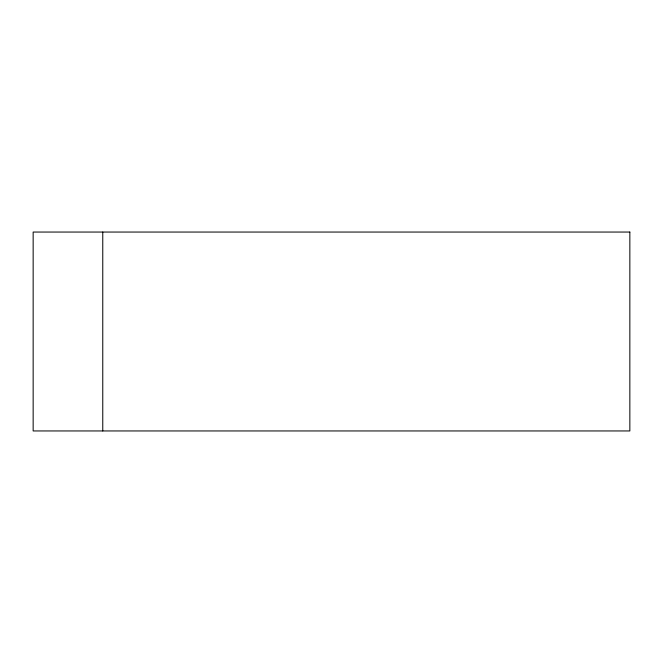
<?xml version="1.0" encoding="UTF-8"?>
<svg xmlns="http://www.w3.org/2000/svg" width="663" height="663" viewBox="0 0 663 663"><rect width="100%" height="100%" fill="white"/><g stroke="black" fill="none" stroke-linecap="round" stroke-linejoin="round"><path stroke-width="0.99" d="M102.765 232.05L102.765 430.95M629.85 232.05L33.15 232.05L33.15 430.95L629.85 430.95L629.85 232.05"/></g></svg>
